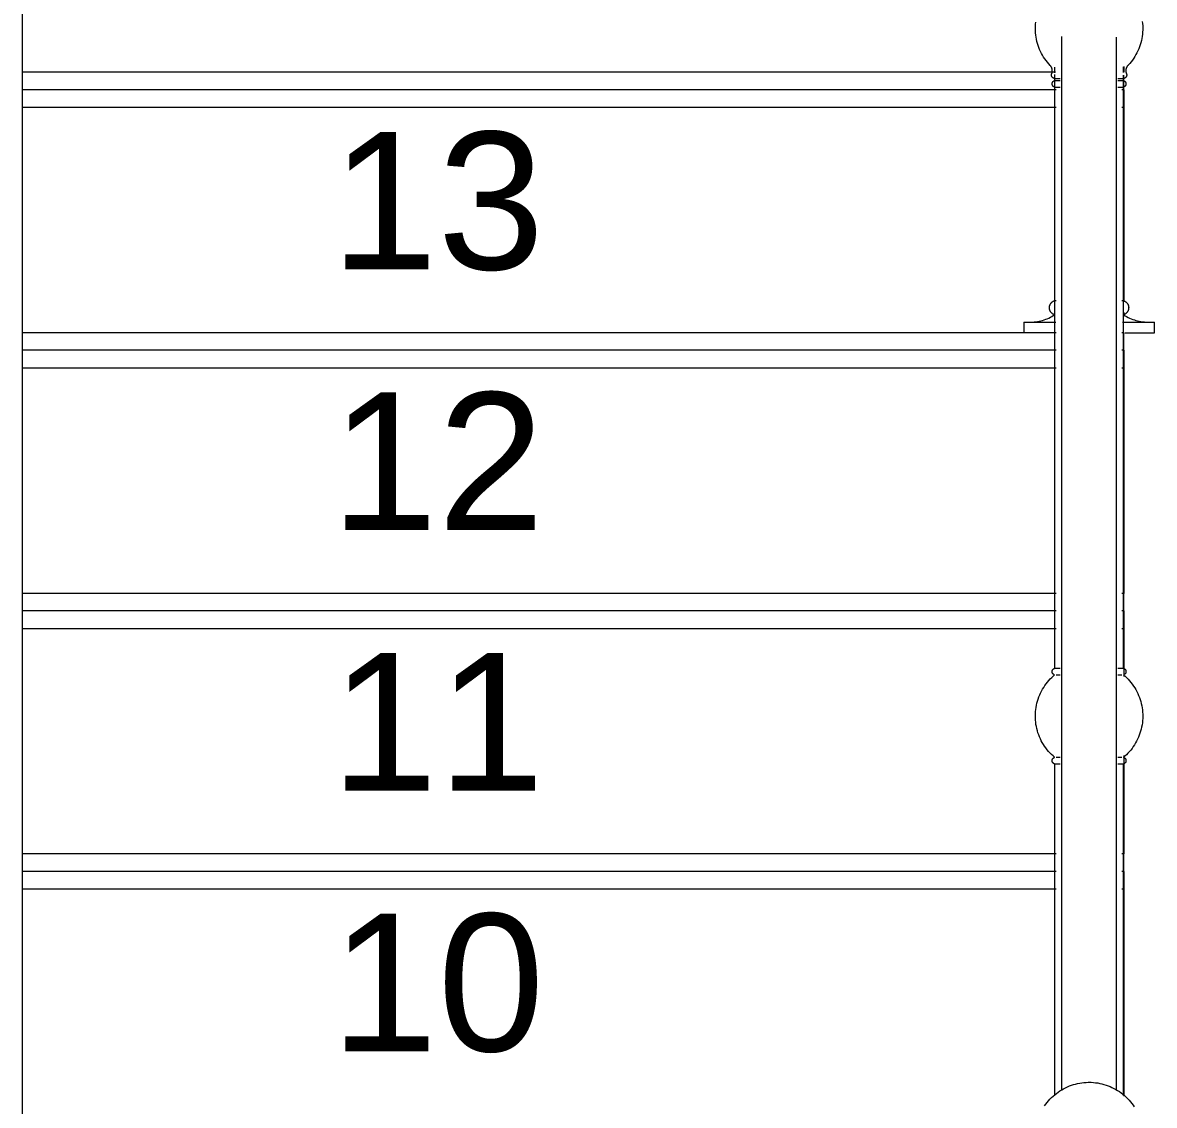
# Model space of a CAD drawing. Header units: inches. Extents: x 22 to 382261, y 22 to 371281.
# Drawn here: x 213646 to 214469, y 114090 to 114877 of the extents above; entities that cross this region are included whole.
import ezdxf

# ---------------------------------------------------------------- set-up
doc = ezdxf.new("R2010")
doc.units = ezdxf.units.IN
doc.header["$MEASUREMENT"] = 0
for name, color, linetype, lineweight in [('A-FLOR-HRAL', 11, 'Continuous', 9), ('Q-CASE', 31, 'Continuous', 9), ('S-STRS', 31, 'Continuous', 9), ('S-STRS-ANNO', 31, 'Continuous', 9)]:
    doc.layers.add(name, color=color, linetype=linetype, lineweight=lineweight)
doc.styles.add('Arial', font='arial.ttf', dxfattribs={"height": 506.015625})

# ---------------------------------------------------------------- blocks, each defined once
blk = doc.blocks.new('Railing - 950mm High Post-464051-Right Side Elevation - Callout 1')
at = {"layer": 'A-FLOR-HRAL'}
for p, q in [((-11619.25, 2656.24), (-11619.25, 2652.19)), ((-11619.25, 2651.06), (-11619.25, 2486.57)), ((-11569.16, 2652.44), (-11569.16, 2656.53)), ((-11569.16, 2486.57), (-11569.16, 2650.52)), ((-11619.25, 2486.57), (-11618.02, 2486.57)), ((-11570.39, 2486.57), (-11569.16, 2486.57)), ((-11641.7, 2470.95), (-11641.7, 2463.16)), ((-11641.7, 2470.95), (-11618.46, 2470.95)), ((-11569.95, 2470.95), (-11546.7, 2470.95)), ((-11546.7, 2463.16), (-11546.7, 2470.95)), ((-11568.22, 2463.16), (-11546.7, 2463.16))]:
    blk.add_line(p, q, dxfattribs=at)
at = {"layer": 'A-FLOR-HRAL', "flags": 128}
for points in [[(-11619.34, 2476.26), (-11619.54, 2476.33), (-11619.74, 2476.42), (-11619.94, 2476.51), (-11620.13, 2476.6), (-11620.32, 2476.71), (-11620.51, 2476.82), (-11620.69, 2476.94), (-11620.87, 2477.07), (-11621.04, 2477.21), (-11621.2, 2477.35), (-11621.36, 2477.49), (-11621.51, 2477.65), (-11621.66, 2477.81), (-11621.8, 2477.97), (-11621.93, 2478.14), (-11622.06, 2478.32), (-11622.18, 2478.5), (-11622.29, 2478.69), (-11622.4, 2478.88), (-11622.49, 2479.07), (-11622.58, 2479.27), (-11622.66, 2479.47), (-11622.74, 2479.68), (-11622.8, 2479.88), (-11622.86, 2480.09), (-11622.91, 2480.3), (-11622.95, 2480.52), (-11622.98, 2480.73), (-11623, 2480.95), (-11623.01, 2481.16), (-11623.02, 2481.38), (-11623.01, 2481.6), (-11623, 2481.82), (-11622.98, 2482.03), (-11622.95, 2482.25), (-11622.91, 2482.46), (-11622.87, 2482.67), (-11622.81, 2482.88), (-11622.75, 2483.09), (-11622.68, 2483.29), (-11622.6, 2483.5), (-11622.51, 2483.69), (-11622.41, 2483.89), (-11622.31, 2484.08), (-11622.2, 2484.27), (-11622.08, 2484.45), (-11621.95, 2484.63), (-11621.82, 2484.8), (-11621.68, 2484.96), (-11621.54, 2485.12), (-11621.38, 2485.28), (-11621.23, 2485.43), (-11621.06, 2485.57), (-11620.89, 2485.71), (-11620.72, 2485.83), (-11620.54, 2485.96), (-11620.35, 2486.07), (-11620.16, 2486.18), (-11619.97, 2486.28), (-11619.77, 2486.37), (-11619.57, 2486.45), (-11619.37, 2486.53), (-11619.25, 2486.57)], [(-11569.16, 2486.57), (-11568.95, 2486.5), (-11568.75, 2486.42), (-11568.55, 2486.33), (-11568.36, 2486.24), (-11568.17, 2486.14), (-11567.98, 2486.03), (-11567.8, 2485.91), (-11567.62, 2485.78), (-11567.45, 2485.65), (-11567.28, 2485.52), (-11567.12, 2485.37), (-11566.96, 2485.22), (-11566.81, 2485.06), (-11566.67, 2484.9), (-11566.53, 2484.73), (-11566.4, 2484.56), (-11566.28, 2484.38), (-11566.16, 2484.19), (-11566.05, 2484.01), (-11565.95, 2483.81), (-11565.86, 2483.62), (-11565.78, 2483.42), (-11565.7, 2483.21), (-11565.63, 2483.01), (-11565.57, 2482.8), (-11565.52, 2482.59), (-11565.48, 2482.38), (-11565.44, 2482.16), (-11565.41, 2481.95), (-11565.4, 2481.73), (-11565.39, 2481.51), (-11565.39, 2481.3), (-11565.4, 2481.08), (-11565.41, 2480.86), (-11565.44, 2480.65), (-11565.47, 2480.43), (-11565.52, 2480.22), (-11565.57, 2480.01), (-11565.63, 2479.8), (-11565.7, 2479.59), (-11565.77, 2479.39), (-11565.86, 2479.19), (-11565.95, 2479), (-11566.05, 2478.8), (-11566.16, 2478.61), (-11566.27, 2478.43), (-11566.39, 2478.25), (-11566.52, 2478.08), (-11566.66, 2477.91), (-11566.8, 2477.74), (-11566.95, 2477.59), (-11567.11, 2477.44), (-11567.27, 2477.29), (-11567.44, 2477.15), (-11567.61, 2477.02), (-11567.79, 2476.9), (-11567.97, 2476.78), (-11568.15, 2476.67), (-11568.35, 2476.57), (-11568.54, 2476.47), (-11568.74, 2476.38), (-11568.94, 2476.3), (-11569.07, 2476.26)], [(-11636.7, 2470.95), (-11635.46, 2470.98), (-11634.22, 2471.05), (-11632.98, 2471.18), (-11631.75, 2471.35), (-11630.53, 2471.57), (-11629.32, 2471.85), (-11628.12, 2472.16), (-11626.93, 2472.53), (-11625.76, 2472.95), (-11624.6, 2473.41), (-11623.47, 2473.91), (-11622.36, 2474.47), (-11621.27, 2475.06), (-11620.2, 2475.7), (-11619.34, 2476.26)], [(-11569.07, 2476.26), (-11568.02, 2475.59), (-11566.95, 2474.96), (-11565.86, 2474.37), (-11564.74, 2473.82), (-11563.6, 2473.32), (-11562.45, 2472.87), (-11561.27, 2472.47), (-11560.08, 2472.11), (-11558.88, 2471.8), (-11557.66, 2471.53), (-11556.44, 2471.32), (-11555.21, 2471.15), (-11553.97, 2471.04), (-11552.73, 2470.97), (-11551.7, 2470.95)]]:
    blk.add_lwpolyline(points, dxfattribs=at)
blk = doc.blocks.new('Railing - 950mm High Post-464049-Right Side Elevation - Callout 1')
at = {"layer": 'A-FLOR-HRAL'}
for p, q in [((-11619.25, 2648.04), (-11619.25, 2646.56)), ((-11619.25, 2648.04), (-11615.18, 2648.04)), ((-11619.25, 2646.56), (-11615.18, 2646.56)), ((-11573.23, 2648.04), (-11569.16, 2648.04)), ((-11573.23, 2646.56), (-11569.16, 2646.56)), ((-11569.16, 2646.56), (-11569.16, 2648.04)), ((-11619.25, 2641.75), (-11619.25, 2219.24)), ((-11619.25, 2641.75), (-11615.18, 2641.75)), ((-11573.23, 2641.75), (-11569.16, 2641.75)), ((-11569.16, 2219.24), (-11569.16, 2641.75)), ((-11619.25, 2219.24), (-11615.18, 2219.24)), ((-11618.02, 2214.43), (-11615.18, 2214.43)), ((-11573.23, 2219.24), (-11569.16, 2219.24)), ((-11573.23, 2214.43), (-11570.39, 2214.43)), ((-11619.25, 2149.68), (-11619.25, 1908.61)), ((-11619.25, 2149.68), (-11615.18, 2149.68)), ((-11618.02, 2154.49), (-11615.18, 2154.49)), ((-11573.23, 2154.49), (-11570.39, 2154.49)), ((-11573.23, 2149.68), (-11569.16, 2149.68)), ((-11569.16, 1908.66), (-11569.16, 2149.68))]:
    blk.add_line(p, q, dxfattribs=at)
at = {"layer": 'A-FLOR-HRAL', "flags": 128}
for points in [[(-11622.45, 2657.48), (-11623.51, 2658.63), (-11624.52, 2659.82), (-11625.48, 2661.05), (-11626.39, 2662.32), (-11627.25, 2663.63), (-11628.06, 2664.96), (-11628.81, 2666.33), (-11629.51, 2667.73), (-11630.15, 2669.15), (-11630.73, 2670.6), (-11631.26, 2672.07), (-11631.72, 2673.56), (-11632.13, 2675.07), (-11632.47, 2676.59), (-11632.76, 2678.12), (-11632.98, 2679.67), (-11633.14, 2681.22), (-11633.24, 2682.78), (-11633.27, 2684.34), (-11633.25, 2685.9), (-11633.16, 2687.46), (-11633.01, 2689.01)], [(-11555.46, 2689.55), (-11555.29, 2688), (-11555.18, 2686.44), (-11555.13, 2684.88), (-11555.15, 2683.32), (-11555.22, 2681.76), (-11555.36, 2680.2), (-11555.56, 2678.66), (-11555.83, 2677.12), (-11556.15, 2675.59), (-11556.54, 2674.08), (-11556.98, 2672.58), (-11557.49, 2671.1), (-11558.05, 2669.65), (-11558.67, 2668.21), (-11559.35, 2666.81), (-11560.08, 2665.43), (-11560.87, 2664.08), (-11561.71, 2662.77), (-11562.6, 2661.49), (-11563.55, 2660.24), (-11564.54, 2659.04), (-11565.58, 2657.88), (-11565.95, 2657.48)], [(-11621.37, 2651.59), (-11621.29, 2651.8), (-11621.22, 2652), (-11621.15, 2652.21), (-11621.1, 2652.42), (-11621.05, 2652.64), (-11621.01, 2652.85), (-11620.98, 2653.07), (-11620.96, 2653.28), (-11620.95, 2653.5), (-11620.94, 2653.72), (-11620.95, 2653.94), (-11620.96, 2654.16), (-11620.98, 2654.37), (-11621.01, 2654.59), (-11621.05, 2654.8), (-11621.1, 2655.02), (-11621.16, 2655.23), (-11621.22, 2655.44), (-11621.29, 2655.64), (-11621.38, 2655.84), (-11621.46, 2656.04), (-11621.56, 2656.24), (-11621.67, 2656.43), (-11621.78, 2656.62), (-11621.9, 2656.8), (-11622.03, 2656.98), (-11622.16, 2657.15), (-11622.3, 2657.32), (-11622.45, 2657.48), (-11622.45, 2657.48)], [(-11619.25, 2648.04), (-11619.35, 2648.05), (-11619.45, 2648.07), (-11619.55, 2648.09), (-11619.65, 2648.11), (-11619.75, 2648.14), (-11619.85, 2648.17), (-11619.94, 2648.21), (-11620.04, 2648.25), (-11620.13, 2648.29), (-11620.22, 2648.34), (-11620.31, 2648.39), (-11620.4, 2648.44), (-11620.48, 2648.5), (-11620.57, 2648.56), (-11620.65, 2648.63), (-11620.72, 2648.69), (-11620.8, 2648.76), (-11620.87, 2648.84), (-11620.94, 2648.91), (-11621, 2648.99), (-11621.07, 2649.07), (-11621.13, 2649.16), (-11621.18, 2649.24), (-11621.24, 2649.33), (-11621.28, 2649.42), (-11621.33, 2649.51), (-11621.37, 2649.61), (-11621.41, 2649.7), (-11621.44, 2649.8), (-11621.47, 2649.9), (-11621.5, 2650), (-11621.52, 2650.1), (-11621.54, 2650.2), (-11621.55, 2650.3), (-11621.56, 2650.4), (-11621.57, 2650.5), (-11621.57, 2650.61), (-11621.57, 2650.71), (-11621.56, 2650.81), (-11621.55, 2650.91), (-11621.54, 2651.02), (-11621.52, 2651.12), (-11621.49, 2651.22), (-11621.47, 2651.32), (-11621.44, 2651.41), (-11621.4, 2651.51), (-11621.37, 2651.59)], [(-11567.04, 2651.59), (-11567, 2651.5), (-11566.96, 2651.4), (-11566.93, 2651.3), (-11566.91, 2651.2), (-11566.89, 2651.1), (-11566.87, 2651), (-11566.85, 2650.9), (-11566.84, 2650.8), (-11566.84, 2650.7), (-11566.83, 2650.59), (-11566.84, 2650.49), (-11566.84, 2650.39), (-11566.85, 2650.29), (-11566.87, 2650.19), (-11566.89, 2650.08), (-11566.91, 2649.98), (-11566.94, 2649.88), (-11566.97, 2649.79), (-11567, 2649.69), (-11567.04, 2649.59), (-11567.08, 2649.5), (-11567.13, 2649.41), (-11567.18, 2649.32), (-11567.23, 2649.23), (-11567.29, 2649.15), (-11567.35, 2649.06), (-11567.41, 2648.98), (-11567.47, 2648.9), (-11567.54, 2648.83), (-11567.62, 2648.75), (-11567.69, 2648.68), (-11567.77, 2648.62), (-11567.85, 2648.55), (-11567.93, 2648.49), (-11568.02, 2648.44), (-11568.11, 2648.38), (-11568.19, 2648.33), (-11568.29, 2648.29), (-11568.38, 2648.24), (-11568.47, 2648.2), (-11568.57, 2648.17), (-11568.67, 2648.14), (-11568.77, 2648.11), (-11568.87, 2648.09), (-11568.97, 2648.07), (-11569.07, 2648.05), (-11569.16, 2648.04)], [(-11565.95, 2657.48), (-11566.1, 2657.32), (-11566.24, 2657.16), (-11566.37, 2656.98), (-11566.5, 2656.81), (-11566.62, 2656.62), (-11566.73, 2656.44), (-11566.84, 2656.25), (-11566.94, 2656.05), (-11567.03, 2655.85), (-11567.11, 2655.65), (-11567.18, 2655.44), (-11567.25, 2655.24), (-11567.3, 2655.03), (-11567.35, 2654.81), (-11567.39, 2654.6), (-11567.42, 2654.38), (-11567.45, 2654.16), (-11567.46, 2653.95), (-11567.46, 2653.73), (-11567.46, 2653.51), (-11567.45, 2653.29), (-11567.43, 2653.07), (-11567.4, 2652.86), (-11567.36, 2652.64), (-11567.31, 2652.43), (-11567.26, 2652.22), (-11567.19, 2652.01), (-11567.12, 2651.8), (-11567.04, 2651.6), (-11567.04, 2651.59)], [(-11619.25, 2641.75), (-11619.34, 2641.78), (-11619.44, 2641.81), (-11619.53, 2641.85), (-11619.62, 2641.89), (-11619.71, 2641.94), (-11619.8, 2641.98), (-11619.88, 2642.03), (-11619.97, 2642.09), (-11620.05, 2642.15), (-11620.13, 2642.21), (-11620.2, 2642.27), (-11620.28, 2642.34), (-11620.35, 2642.41), (-11620.42, 2642.48), (-11620.48, 2642.56), (-11620.55, 2642.64), (-11620.6, 2642.72), (-11620.66, 2642.8), (-11620.71, 2642.89), (-11620.76, 2642.97), (-11620.81, 2643.06), (-11620.85, 2643.15), (-11620.89, 2643.25), (-11620.92, 2643.34), (-11620.95, 2643.43), (-11620.98, 2643.53), (-11621, 2643.63), (-11621.02, 2643.73), (-11621.04, 2643.82), (-11621.05, 2643.92), (-11621.06, 2644.02), (-11621.06, 2644.12), (-11621.06, 2644.22), (-11621.05, 2644.32), (-11621.05, 2644.42), (-11621.03, 2644.52), (-11621.02, 2644.62), (-11621, 2644.72), (-11620.97, 2644.82), (-11620.94, 2644.91), (-11620.91, 2645.01), (-11620.87, 2645.1), (-11620.84, 2645.19), (-11620.79, 2645.28), (-11620.75, 2645.37), (-11620.69, 2645.46), (-11620.64, 2645.54), (-11620.58, 2645.62), (-11620.52, 2645.7), (-11620.46, 2645.78), (-11620.39, 2645.85), (-11620.32, 2645.93), (-11620.25, 2646), (-11620.18, 2646.06), (-11620.1, 2646.13), (-11620.02, 2646.19), (-11619.94, 2646.24), (-11619.85, 2646.3), (-11619.77, 2646.35), (-11619.68, 2646.39), (-11619.59, 2646.43), (-11619.5, 2646.47), (-11619.4, 2646.51), (-11619.31, 2646.54), (-11619.25, 2646.56)], [(-11569.16, 2646.56), (-11569.06, 2646.53), (-11568.97, 2646.5), (-11568.88, 2646.46), (-11568.79, 2646.42), (-11568.7, 2646.38), (-11568.61, 2646.33), (-11568.52, 2646.28), (-11568.44, 2646.22), (-11568.36, 2646.16), (-11568.28, 2646.1), (-11568.2, 2646.04), (-11568.13, 2645.97), (-11568.06, 2645.9), (-11567.99, 2645.83), (-11567.92, 2645.75), (-11567.86, 2645.67), (-11567.8, 2645.59), (-11567.74, 2645.51), (-11567.69, 2645.43), (-11567.64, 2645.34), (-11567.6, 2645.25), (-11567.56, 2645.16), (-11567.52, 2645.07), (-11567.48, 2644.97), (-11567.45, 2644.88), (-11567.43, 2644.78), (-11567.4, 2644.68), (-11567.38, 2644.59), (-11567.37, 2644.49), (-11567.36, 2644.39), (-11567.35, 2644.29), (-11567.35, 2644.19), (-11567.35, 2644.09), (-11567.35, 2643.99), (-11567.36, 2643.89), (-11567.37, 2643.79), (-11567.39, 2643.69), (-11567.41, 2643.59), (-11567.43, 2643.5), (-11567.46, 2643.4), (-11567.49, 2643.31), (-11567.53, 2643.21), (-11567.57, 2643.12), (-11567.61, 2643.03), (-11567.66, 2642.94), (-11567.71, 2642.86), (-11567.76, 2642.77), (-11567.82, 2642.69), (-11567.88, 2642.61), (-11567.95, 2642.53), (-11568.01, 2642.46), (-11568.08, 2642.39), (-11568.15, 2642.32), (-11568.23, 2642.25), (-11568.31, 2642.19), (-11568.39, 2642.13), (-11568.47, 2642.07), (-11568.55, 2642.02), (-11568.64, 2641.97), (-11568.73, 2641.92), (-11568.82, 2641.88), (-11568.91, 2641.84), (-11569, 2641.8), (-11569.1, 2641.77), (-11569.16, 2641.75)], [(-11619.25, 2154.49), (-11620.42, 2155.51), (-11621.56, 2156.58), (-11622.65, 2157.69), (-11623.7, 2158.85), (-11624.7, 2160.05), (-11625.65, 2161.29), (-11626.55, 2162.56), (-11627.4, 2163.87), (-11628.2, 2165.21), (-11628.94, 2166.59), (-11629.63, 2167.99), (-11630.26, 2169.42), (-11630.83, 2170.87), (-11631.35, 2172.34), (-11631.8, 2173.84), (-11632.2, 2175.35), (-11632.53, 2176.87), (-11632.8, 2178.41), (-11633.01, 2179.96), (-11633.16, 2181.51), (-11633.25, 2183.07), (-11633.27, 2184.63), (-11633.24, 2186.19), (-11633.14, 2187.75), (-11632.97, 2189.3), (-11632.75, 2190.84), (-11632.46, 2192.38), (-11632.12, 2193.9), (-11631.71, 2195.41), (-11631.24, 2196.9), (-11630.71, 2198.37), (-11630.13, 2199.81), (-11629.48, 2201.24), (-11628.78, 2202.63), (-11628.03, 2204), (-11627.22, 2205.33), (-11626.36, 2206.64), (-11625.45, 2207.9), (-11624.49, 2209.13), (-11623.47, 2210.32), (-11622.42, 2211.47), (-11621.31, 2212.57), (-11620.17, 2213.63), (-11619.25, 2214.43)], [(-11619.25, 2214.43), (-11619.34, 2214.46), (-11619.44, 2214.49), (-11619.53, 2214.53), (-11619.62, 2214.57), (-11619.71, 2214.61), (-11619.8, 2214.66), (-11619.88, 2214.71), (-11619.97, 2214.77), (-11620.05, 2214.82), (-11620.13, 2214.89), (-11620.2, 2214.95), (-11620.28, 2215.02), (-11620.35, 2215.09), (-11620.42, 2215.16), (-11620.48, 2215.24), (-11620.55, 2215.31), (-11620.6, 2215.39), (-11620.66, 2215.48), (-11620.71, 2215.56), (-11620.76, 2215.65), (-11620.81, 2215.74), (-11620.85, 2215.83), (-11620.89, 2215.92), (-11620.92, 2216.02), (-11620.95, 2216.11), (-11620.98, 2216.21), (-11621, 2216.3), (-11621.02, 2216.4), (-11621.04, 2216.5), (-11621.05, 2216.6), (-11621.06, 2216.7), (-11621.06, 2216.8), (-11621.06, 2216.9), (-11621.05, 2217), (-11621.05, 2217.1), (-11621.03, 2217.2), (-11621.02, 2217.3), (-11621, 2217.4), (-11620.97, 2217.49), (-11620.94, 2217.59), (-11620.91, 2217.68), (-11620.87, 2217.78), (-11620.84, 2217.87), (-11620.79, 2217.96), (-11620.75, 2218.05), (-11620.69, 2218.13), (-11620.64, 2218.22), (-11620.58, 2218.3), (-11620.52, 2218.38), (-11620.46, 2218.46), (-11620.39, 2218.53), (-11620.32, 2218.6), (-11620.25, 2218.67), (-11620.18, 2218.74), (-11620.1, 2218.8), (-11620.02, 2218.86), (-11619.94, 2218.92), (-11619.85, 2218.97), (-11619.77, 2219.02), (-11619.68, 2219.07), (-11619.59, 2219.11), (-11619.5, 2219.15), (-11619.4, 2219.19), (-11619.31, 2219.22), (-11619.25, 2219.24)], [(-11569.16, 2219.24), (-11569.06, 2219.21), (-11568.97, 2219.17), (-11568.88, 2219.14), (-11568.79, 2219.1), (-11568.7, 2219.05), (-11568.61, 2219.01), (-11568.52, 2218.95), (-11568.44, 2218.9), (-11568.36, 2218.84), (-11568.28, 2218.78), (-11568.2, 2218.72), (-11568.13, 2218.65), (-11568.06, 2218.58), (-11567.99, 2218.51), (-11567.92, 2218.43), (-11567.86, 2218.35), (-11567.8, 2218.27), (-11567.74, 2218.19), (-11567.69, 2218.1), (-11567.64, 2218.02), (-11567.6, 2217.93), (-11567.56, 2217.84), (-11567.52, 2217.74), (-11567.48, 2217.65), (-11567.45, 2217.55), (-11567.43, 2217.46), (-11567.4, 2217.36), (-11567.38, 2217.26), (-11567.37, 2217.16), (-11567.36, 2217.07), (-11567.35, 2216.97), (-11567.35, 2216.87), (-11567.35, 2216.77), (-11567.35, 2216.67), (-11567.36, 2216.57), (-11567.37, 2216.47), (-11567.39, 2216.37), (-11567.41, 2216.27), (-11567.43, 2216.17), (-11567.46, 2216.08), (-11567.49, 2215.98), (-11567.53, 2215.89), (-11567.57, 2215.8), (-11567.61, 2215.71), (-11567.66, 2215.62), (-11567.71, 2215.53), (-11567.76, 2215.45), (-11567.82, 2215.37), (-11567.88, 2215.29), (-11567.95, 2215.21), (-11568.01, 2215.13), (-11568.08, 2215.06), (-11568.15, 2214.99), (-11568.23, 2214.93), (-11568.31, 2214.86), (-11568.39, 2214.8), (-11568.47, 2214.75), (-11568.55, 2214.69), (-11568.64, 2214.64), (-11568.73, 2214.6), (-11568.82, 2214.55), (-11568.91, 2214.51), (-11569, 2214.48), (-11569.1, 2214.45), (-11569.16, 2214.43)], [(-11569.16, 2214.43), (-11567.98, 2213.41), (-11566.84, 2212.34), (-11565.75, 2211.22), (-11564.7, 2210.06), (-11563.7, 2208.86), (-11562.75, 2207.63), (-11561.85, 2206.35), (-11561, 2205.04), (-11560.2, 2203.7), (-11559.46, 2202.33), (-11558.77, 2200.93), (-11558.14, 2199.5), (-11557.57, 2198.05), (-11557.06, 2196.57), (-11556.6, 2195.08), (-11556.21, 2193.57), (-11555.87, 2192.04), (-11555.6, 2190.51), (-11555.39, 2188.96), (-11555.24, 2187.4), (-11555.16, 2185.85), (-11555.13, 2184.29), (-11555.17, 2182.72), (-11555.27, 2181.17), (-11555.43, 2179.61), (-11555.66, 2178.07), (-11555.94, 2176.53), (-11556.29, 2175.01), (-11556.7, 2173.51), (-11557.17, 2172.02), (-11557.69, 2170.55), (-11558.28, 2169.1), (-11558.92, 2167.68), (-11559.62, 2166.28), (-11560.37, 2164.91), (-11561.18, 2163.58), (-11562.04, 2162.28), (-11562.96, 2161.01), (-11563.92, 2159.78), (-11564.93, 2158.59), (-11565.99, 2157.44), (-11567.09, 2156.34), (-11568.24, 2155.28), (-11569.16, 2154.49)], [(-11619.25, 2149.68), (-11619.34, 2149.71), (-11619.44, 2149.74), (-11619.53, 2149.78), (-11619.62, 2149.82), (-11619.71, 2149.86), (-11619.8, 2149.91), (-11619.88, 2149.96), (-11619.97, 2150.01), (-11620.05, 2150.07), (-11620.13, 2150.13), (-11620.2, 2150.2), (-11620.28, 2150.27), (-11620.35, 2150.34), (-11620.42, 2150.41), (-11620.48, 2150.48), (-11620.55, 2150.56), (-11620.6, 2150.64), (-11620.66, 2150.73), (-11620.71, 2150.81), (-11620.76, 2150.9), (-11620.81, 2150.99), (-11620.85, 2151.08), (-11620.89, 2151.17), (-11620.92, 2151.26), (-11620.95, 2151.36), (-11620.98, 2151.46), (-11621, 2151.55), (-11621.02, 2151.65), (-11621.04, 2151.75), (-11621.05, 2151.85), (-11621.06, 2151.95), (-11621.06, 2152.05), (-11621.06, 2152.15), (-11621.05, 2152.25), (-11621.05, 2152.35), (-11621.03, 2152.45), (-11621.02, 2152.55), (-11621, 2152.64), (-11620.97, 2152.74), (-11620.94, 2152.84), (-11620.91, 2152.93), (-11620.87, 2153.02), (-11620.84, 2153.12), (-11620.79, 2153.21), (-11620.75, 2153.29), (-11620.69, 2153.38), (-11620.64, 2153.47), (-11620.58, 2153.55), (-11620.52, 2153.63), (-11620.46, 2153.7), (-11620.39, 2153.78), (-11620.32, 2153.85), (-11620.25, 2153.92), (-11620.18, 2153.99), (-11620.1, 2154.05), (-11620.02, 2154.11), (-11619.94, 2154.17), (-11619.85, 2154.22), (-11619.77, 2154.27), (-11619.68, 2154.32), (-11619.59, 2154.36), (-11619.5, 2154.4), (-11619.4, 2154.43), (-11619.31, 2154.47), (-11619.25, 2154.49)], [(-11569.16, 2154.49), (-11569.06, 2154.46), (-11568.97, 2154.42), (-11568.88, 2154.39), (-11568.79, 2154.35), (-11568.7, 2154.3), (-11568.61, 2154.25), (-11568.52, 2154.2), (-11568.44, 2154.15), (-11568.36, 2154.09), (-11568.28, 2154.03), (-11568.2, 2153.96), (-11568.13, 2153.9), (-11568.06, 2153.83), (-11567.99, 2153.75), (-11567.92, 2153.68), (-11567.86, 2153.6), (-11567.8, 2153.52), (-11567.74, 2153.44), (-11567.69, 2153.35), (-11567.64, 2153.26), (-11567.6, 2153.17), (-11567.56, 2153.08), (-11567.52, 2152.99), (-11567.48, 2152.9), (-11567.45, 2152.8), (-11567.43, 2152.71), (-11567.4, 2152.61), (-11567.38, 2152.51), (-11567.37, 2152.41), (-11567.36, 2152.31), (-11567.35, 2152.21), (-11567.35, 2152.11), (-11567.35, 2152.01), (-11567.35, 2151.91), (-11567.36, 2151.81), (-11567.37, 2151.71), (-11567.39, 2151.62), (-11567.41, 2151.52), (-11567.43, 2151.42), (-11567.46, 2151.33), (-11567.49, 2151.23), (-11567.53, 2151.14), (-11567.57, 2151.05), (-11567.61, 2150.96), (-11567.66, 2150.87), (-11567.71, 2150.78), (-11567.76, 2150.7), (-11567.82, 2150.61), (-11567.88, 2150.53), (-11567.95, 2150.46), (-11568.01, 2150.38), (-11568.08, 2150.31), (-11568.15, 2150.24), (-11568.23, 2150.17), (-11568.31, 2150.11), (-11568.39, 2150.05), (-11568.47, 2149.99), (-11568.55, 2149.94), (-11568.64, 2149.89), (-11568.73, 2149.84), (-11568.82, 2149.8), (-11568.91, 2149.76), (-11569, 2149.73), (-11569.1, 2149.7), (-11569.16, 2149.68)]]:
    blk.add_lwpolyline(points, dxfattribs=at)
blk = doc.blocks.new('Railing - 950mm High Post-464047-Right Side Elevation - Callout 1')
at = {"layer": 'A-FLOR-HRAL', "flags": 128}
for points in [[(-11626.52, 1901.13), (-11625.62, 1902.41), (-11624.67, 1903.64), (-11623.67, 1904.84), (-11622.62, 1906), (-11621.52, 1907.11), (-11620.38, 1908.18), (-11619.2, 1909.2), (-11617.98, 1910.17), (-11616.73, 1911.1), (-11615.43, 1911.97), (-11614.1, 1912.79), (-11612.74, 1913.56), (-11611.36, 1914.27), (-11609.94, 1914.93), (-11608.5, 1915.53), (-11607.03, 1916.07), (-11605.55, 1916.55), (-11604.04, 1916.97), (-11602.53, 1917.33), (-11600.99, 1917.64), (-11599.45, 1917.87), (-11597.9, 1918.05), (-11596.34, 1918.17), (-11594.78, 1918.22), (-11594.25, 1918.22)], [(-11594.16, 1918.22), (-11592.6, 1918.19), (-11591.04, 1918.1), (-11589.49, 1917.94), (-11587.94, 1917.72), (-11586.41, 1917.45), (-11584.88, 1917.1), (-11583.37, 1916.7), (-11581.88, 1916.24), (-11580.41, 1915.72), (-11578.96, 1915.14), (-11577.54, 1914.51), (-11576.14, 1913.81), (-11574.77, 1913.06), (-11573.43, 1912.26), (-11572.12, 1911.41), (-11570.85, 1910.5), (-11569.62, 1909.54), (-11568.42, 1908.54), (-11567.27, 1907.48), (-11566.16, 1906.39), (-11565.1, 1905.24), (-11564.08, 1904.06), (-11563.11, 1902.84), (-11562.19, 1901.58), (-11561.32, 1900.28)]]:
    blk.add_lwpolyline(points, dxfattribs=at)
blk = doc.blocks.new('Railing - Railing-377356-Right Side Elevation - Callout 1')
at = {"layer": 'A-FLOR-HRAL'}
for p, q in [((-11614.2, 2678.62), (-11614.2, 1912.53)), ((-11574.2, 1912.7), (-11574.2, 2678.1))]:
    blk.add_line(p, q, dxfattribs=at)
for name in ['Railing - 950mm High Post-464051-Right Side Elevation - Callout 1', 'Railing - 950mm High Post-464049-Right Side Elevation - Callout 1', 'Railing - 950mm High Post-464047-Right Side Elevation - Callout 1']:
    blk.add_blockref(name, (0, 0))
blk = doc.blocks.new('Casework 26 - Casework 23-692853-Right Side Elevation - Callout 1')
at = {"layer": 'Q-CASE'}
blk.add_line((-12369.9, 700), (-12369.9, 3328.69), dxfattribs=at)

msp = doc.modelspace()

# ---------------------------------------------------------------- linework, layer by layer
at = {"layer": 'S-STRS'}
for p, q in [((214447.32, 114845.05), (214447.32, 114840.96)), ((214397.46, 114840.96), (213646.22, 114840.96)), ((214447.32, 114828.26), (214447.32, 114838.82)), ((214398.1, 114828.26), (213646.22, 114828.26)), ((214447.32, 114828.26), (214445.73, 114828.26)), ((214447.32, 114828.26), (214447.32, 114674.1)), ((213646.22, 114815.56), (214398.1, 114815.56)), ((214445.73, 114815.56), (214447.32, 114815.56)), ((214447.32, 114666.26), (214447.32, 114663.51)), ((214398.1, 114651.48), (213646.22, 114651.48)), ((214447.32, 114651.48), (214445.73, 114651.48)), ((214447.32, 114638.78), (214447.32, 114651.48)), ((214398.1, 114638.78), (213646.22, 114638.78)), ((214447.32, 114638.78), (214445.73, 114638.78)), ((214447.32, 114638.78), (214447.32, 114462.01)), ((213646.22, 114626.08), (214398.1, 114626.08)), ((214445.73, 114626.08), (214447.32, 114626.08)), ((214398.1, 114462.01), (213646.22, 114462.01)), ((214447.32, 114462.01), (214445.73, 114462.01)), ((214447.32, 114449.31), (214447.32, 114462.01)), ((214398.1, 114449.31), (213646.22, 114449.31)), ((214447.32, 114449.31), (214445.73, 114449.31)), ((214447.32, 114449.31), (214447.32, 114401.49)), ((213646.22, 114436.61), (214398.1, 114436.61)), ((214445.73, 114436.61), (214447.32, 114436.61)), ((214447.32, 114344.16), (214447.32, 114272.54)), ((214398.1, 114272.54), (213646.22, 114272.54)), ((214447.32, 114272.54), (214445.73, 114272.54)), ((214447.32, 114259.84), (214447.32, 114272.54)), ((214398.1, 114259.84), (213646.22, 114259.84)), ((214447.32, 114259.84), (214445.73, 114259.84)), ((214447.32, 114259.84), (214447.32, 114096.5)), ((213646.22, 114247.14), (214398.1, 114247.14)), ((214445.73, 114247.14), (214447.32, 114247.14))]:
    msp.add_line(p, q, dxfattribs=at)

# ---------------------------------------------------------------- block references
at = {"layer": 'A-FLOR-HRAL'}
msp.add_blockref('Railing - Railing-377356-Right Side Elevation - Callout 1', (226016.12, 112188.33), dxfattribs=at)
at = {"layer": 'Q-CASE'}
msp.add_blockref('Casework 26 - Casework 23-692853-Right Side Elevation - Callout 1', (226016.12, 112188.33), dxfattribs=at)

# ---------------------------------------------------------------- texts
at = {"layer": 'S-STRS-ANNO', "char_height": 100, "width": 184.5885, "attachment_point": 1, "line_spacing_factor": 0.941778, "style": 'Arial'}
for s, insert in [('13', (213870.4, 114797.56)), ('12', (213870.4, 114608.09)), ('11', (213870.4, 114418.62)), ('10', (213870.4, 114229.14))]:
    msp.add_mtext(s, dxfattribs=dict(at, insert=insert))

doc.saveas('drawing.dxf')
